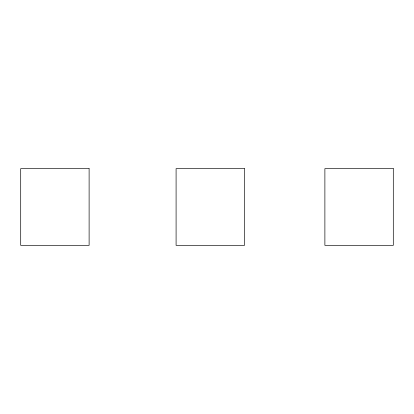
<?xml version="1.0" encoding="UTF-8"?>
<svg xmlns="http://www.w3.org/2000/svg" width="414" height="414" viewBox="0 0 414 414"><rect width="100%" height="100%" fill="white"/><g stroke="black" fill="none" stroke-linecap="round" stroke-linejoin="round"><path stroke-width="0.62" d="M89.113 168.638L20.7 168.638L20.7 245.362L89.113 245.362L89.113 168.638M244.503 168.638L176.09 168.638L176.09 245.362L244.503 245.362L244.503 168.638M393.3 168.638L324.886 168.638L324.886 245.362L393.3 245.362L393.3 168.638"/></g></svg>
